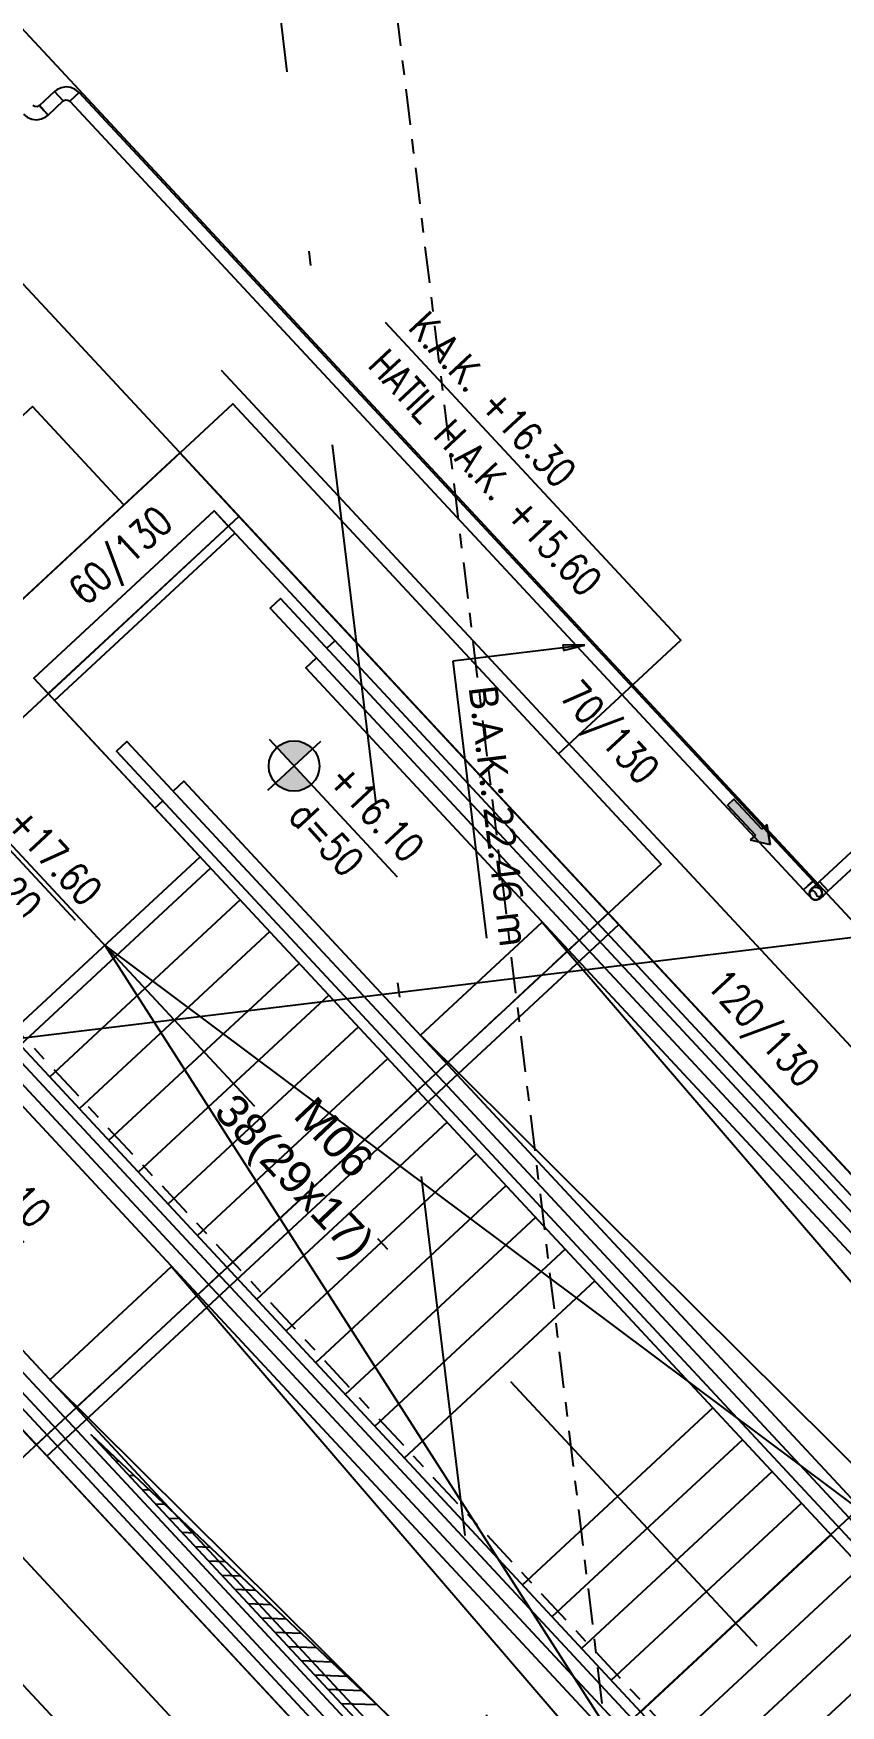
# Model space of a CAD drawing. Header units: millimetres. Extents: x 400382 to 401276, y 4543898 to 4544126.
# Drawn here: x 400478.68 to 400484.27, y 4544016.97 to 4544028.54 of the extents above; entities that cross this region are included whole.
import ezdxf
from ezdxf.enums import TextEntityAlignment as Align

# ---------------------------------------------------------------- set-up
doc = ezdxf.new("R2010")
doc.units = ezdxf.units.MM
for name, pattern in [('AKS', [3, 2.5, -0.25, 0, -0.25]), ('CENTER', [2, 1.25, -0.25, 0.25, -0.25]), ('CONTINU', [0]), ('DASHDOT2', [0.5, 0.25, -0.125, 0, -0.125]), ('HIDDEN', [0.375, 0.25, -0.125])]:
    doc.linetypes.add(name, pattern=pattern)
for name, color, linetype in [('aks prota', 2, 'AKS'), ('boşluk prota', 2, 'Continuous'), ('boşluk taraması prota', 252, 'Continuous'), ('kiriş boyutu prota', 6, 'Continuous'), ('kiriş prota', 6, 'Continuous'), ('kolon tarama prota', 252, 'Continuous'), ('merdiven prota', 2, 'Continuous'), ('not prota', 2, 'Continuous'), ('PRT-AL-TUNEL_EKSENI', 14, 'DASHDOT2'), ('prt-s-taxis', 7, 'Continuous'), ('skesit prota', 7, 'Continuous'), ('st-s_level (kot)', 6, 'Continuous'), ('st-s_levelmark (kot işareti)', 4, 'Continuous'), ('st_s_ölçü', 4, 'Continuous'), ('TARAMA', 8, 'Continuous'), ('temel prota', 6, 'Continuous'), ('tnot prota', 4, 'Continuous')]:
    doc.layers.add(name, color=color, linetype=linetype)
doc.styles.add('OLCU', font='romanstw.shx')
doc.styles.add('PRT-MI-a_Arial', font='Arial.ttf', dxfattribs={"height": 30})
doc.styles.add('Segoe UI Light_1', font='', dxfattribs={"height": 200})
doc.styles.add('TKIRIS', font='romanstw.shx')
doc.styles.add('TNOT', font='romanstw.shx', dxfattribs={"width": 0.8, "height": 250})
doc.styles.get('Segoe UI Light_1').set_extended_font_data('Segoe UI Light')

# ---------------------------------------------------------------- blocks, each defined once
blk = doc.blocks.new('Flow Direction - Flow Direction _25mm_-1035271-_17_70 m  ARA KAT')
at = {"layer": 'TARAMA'}
blk.add_hatch(color=256, dxfattribs=at).paths.add_polyline_path([(0, 0), (-117, -78), (-117, -30), (-400, -30), (-400, 30), (-117, 30), (-117, 78)], flags=0)
for p, q in [((-117, 30), (-400, 30)), ((-400, 30), (-400, -30)), ((-117, 30), (-400, 30)), ((-400, 30), (-400, -30)), ((0, 0), (-117, 78)), ((-117, 78), (-117, 30)), ((-117, 78), (0, 0)), ((-117, 30), (-117, 78)), ((-117, -78), (0, 0)), ((-117, -78), (0, 0)), ((-400, -30), (-117, -30)), ((-117, -30), (-400, -30)), ((-117, -30), (-117, -78)), ((-117, -30), (-117, -78))]:
    blk.add_line(p, q, dxfattribs=at)
blk = doc.blocks.new('17.60 mekanik')
at = {"layer": 'kolon tarama prota'}
blk.add_hatch(color=256, dxfattribs=at).paths.add_polyline_path([(142143.2, 62715.7), (142132.7, 62704.8), (142135.9, 62702.4)], flags=0)
for p, q in [((142373.4, 63498.7), (142373.4, 62723.3)), ((142382.3, 62723.3), (142382.3, 63498.7)), ((142377.8, 62723.3), (142373.4, 62723.3)), ((142373.4, 62723.3), (142377.8, 62723.3)), ((142382.3, 62723.3), (142377.8, 62723.3)), ((142377.8, 62723.3), (142382.3, 62723.3)), ((142370.2, 62720.2), (141625.1, 62720.2)), ((141625.1, 62720.2), (141625.1, 62715.7)), ((141625.1, 62715.7), (141625.1, 62720.2)), ((141625.1, 62720.2), (141625.1, 62711.3)), ((141625.1, 62711.3), (141625.1, 62720.2)), ((141625.1, 62715.7), (141625.1, 62711.3)), ((141625.1, 62711.3), (141625.1, 62715.7)), ((141625.1, 62711.3), (142370.2, 62711.3)), ((142143.2, 62715.7), (142089.2, 62641.4)), ((142143.2, 62715.7), (142132.7, 62704.8)), ((142135.9, 62702.4), (142143.2, 62715.7)), ((142370.2, 62720.2), (142370.2, 62715.7)), ((142370.2, 62715.7), (142370.2, 62720.2)), ((142370.2, 62715.7), (142370.2, 62711.3)), ((142370.2, 62711.3), (142370.2, 62715.7)), ((141613, 62708.1), (141613, 62693.8)), ((141613, 62708.1), (141617.5, 62708.1)), ((141617.5, 62708.1), (141613, 62708.1)), ((141613, 62708.1), (141621.9, 62708.1)), ((141621.9, 62708.1), (141613, 62708.1)), ((141617.5, 62708.1), (141621.9, 62708.1)), ((141621.9, 62708.1), (141617.5, 62708.1)), ((141621.9, 62693.8), (141621.9, 62708.1)), ((142132.7, 62704.8), (142135.9, 62702.4)), ((141613, 62693.8), (141617.5, 62693.8)), ((141617.5, 62693.8), (141613, 62693.8)), ((141621.9, 62693.8), (141613, 62693.8)), ((141613, 62693.8), (141621.9, 62693.8)), ((141617.5, 62693.8), (141621.9, 62693.8)), ((141621.9, 62693.8), (141617.5, 62693.8)), ((142089.2, 62641.4), (142245.3, 62528))]:
    blk.add_line(p, q, dxfattribs=at)
at = {"layer": 'kolon tarama prota', "extrusion": (0, 0, -1)}
for p, q in [((142377.8, 62723.3), (142377.8, 62723.3)), ((142377.8, 62723.3), (142377.8, 62723.3)), ((142370.2, 62715.7), (142370.2, 62715.7)), ((142370.2, 62715.7), (142370.2, 62715.7))]:
    blk.add_line(p, q, dxfattribs=at)
at = {"layer": 'kolon tarama prota', "extrusion": (0, 0, -1), "flags": 128}
for points in [[(-142373.4, 62715.7), (-142373.4, 62716.2), (-142373.4, 62717.6), (-142373.4, 62719.6), (-142373.4, 62722.2), (-142373.4, 62723.3)], [(-142382.3, 62723.3), (-142382.3, 62720.7), (-142382.3, 62718.4), (-142382.3, 62716.7), (-142382.3, 62715.8), (-142382.3, 62715.7)], [(-142377.8, 62720.2), (-142377.4, 62720.2), (-142376, 62720.2), (-142373.9, 62720.2), (-142371.4, 62720.2), (-142370.2, 62720.2)], [(-142370.2, 62711.3), (-142372.9, 62711.3), (-142375.2, 62711.3), (-142376.9, 62711.3), (-142377.7, 62711.3), (-142377.8, 62711.3)], [(-142377.8, 62720.2), (-142375.9, 62719.7), (-142374.3, 62718.4), (-142373.5, 62716.5), (-142373.4, 62715.7)], [(-142373.4, 62715.7), (-142373.9, 62713.8), (-142375.2, 62712.2), (-142377, 62711.4), (-142377.8, 62711.3)], [(-142382.3, 62715.7), (-142381.8, 62717.7), (-142380.5, 62719.3), (-142378.6, 62720.1), (-142377.8, 62720.2)], [(-142377.8, 62711.3), (-142379.8, 62711.8), (-142381.4, 62713.1), (-142382.2, 62714.9), (-142382.3, 62715.7)]]:
    blk.add_lwpolyline(points, dxfattribs=at)
at = {"layer": 'kolon tarama prota', "flags": 128}
for points in [[(141625.1, 62720.2), (141621.7, 62719.7), (141618.7, 62718.3), (141616.1, 62716.1), (141614.2, 62713.3), (141613.2, 62710.1), (141613, 62708.1)], [(141621.9, 62708.1), (141622.4, 62709.8), (141623.6, 62710.9), (141625.1, 62711.3)], [(141613, 62693.8), (141612.6, 62692.2), (141611.3, 62691), (141609.9, 62690.7)], [(141609.9, 62681.8), (141613.2, 62682.2), (141616.3, 62683.6), (141618.9, 62685.8), (141620.7, 62688.6), (141621.8, 62691.8), (141621.9, 62693.8)]]:
    blk.add_lwpolyline(points, dxfattribs=at)
at = {"layer": 'kolon tarama prota', "extrusion": (0, 0, -1)}
for start, end in [(0, 180), (270, 90), (180, 0), (90, 270)]:
    blk.add_arc((-142377.8, 62715.7), 4.44, start, end, dxfattribs=at)
at = {"layer": 'kolon tarama prota'}
for centre, radius, start, end in [((142377.8, 62715.7), 4.44, 144, 324), ((142377.8, 62715.7), 4.45, 324, 144), ((142376.5, 62713.9), 2.22, 54, 234), ((142379.1, 62717.5), 2.22, 234, 54)]:
    blk.add_arc(centre, radius, start, end, dxfattribs=at)
at = {"layer": 'kolon tarama prota', "xscale": 0.1, "yscale": 0.1, "zscale": 0.1}
blk.add_blockref('Flow Direction - Flow Direction _25mm_-1035271-_17_70 m  ARA KAT', (142331.4, 62715.7), dxfattribs=at)
at = {"layer": 'kolon tarama prota', "insert": (142121.3, 62653.4), "char_height": 20, "width": 213.66, "attachment_point": 1, "rotation": 324, "line_spacing_factor": 1.142579, "style": 'Segoe UI Light_1'}
blk.add_mtext('B.A.K.: 22.46 m', dxfattribs=at)
blk = doc.blocks.new('YÜRÜYEN')
at = {"layer": 'st_s_ölçü', "color": 252, "ltscale": 0.1}
blk.add_line((-846.3, 360), (-846.3, 530), dxfattribs=at)
for points in [[(565.7, 360), (-867.3, 360), (-867.3, 530), (565.7, 530)], [(565.7, 522.5), (-791.6, 522.5), (-791.6, 512.7), (565.7, 512.7)], [(-744.6, 530), (-744.6, 522.5)], [(565.7, 502.5), (-744.6, 502.5), (-744.6, 512.7)], [(565.7, 430), (-504.4, 387.5), (-504.4, 502.5), (565.7, 460)], [(565.7, 387.5), (-744.6, 387.5), (-744.6, 377.2)], [(565.7, 367.5), (-791.6, 367.5), (-791.6, 377.2), (565.7, 377.2)], [(-744.6, 360), (-744.6, 367.5)]]:
    blk.add_lwpolyline(points, dxfattribs=at)
blk = doc.blocks.new('PLAN_KOT')
at = {"layer": 'st-s_levelmark (kot işareti)'}
h = blk.add_hatch(color=256, dxfattribs=at)
h.paths.add_polyline_path([(0, 17.5, 0.414214), (-17.5, 0), (0, 0)])
h.paths.add_polyline_path([(17.5, 0), (0, 0), (0, -17.5, 0.414214)])
for p, q in [((0, 25), (0, -25)), ((105, 0), (-25, 0))]:
    blk.add_line(p, q, dxfattribs=at)
blk.add_circle((0, 0), 17.5, dxfattribs=at)
at = {"layer": 'st-s_level (kot)', "color": 6, "style": 'OLCU', "width": 0.8}
for tag, p in [('KOT', (22.7, 9.8)), ('DÖŞEME_KALINLIĞI', (22.7, -27.6))]:
    blk.add_attdef(tag, p, '', height=20, dxfattribs=at)
blk = doc.blocks.new('Stair_Anotation')
at = {"color": 0, "style": 'PRT-MI-a_Arial'}
blk.add_attdef('M.ADI', text='', height=0.2, dxfattribs=at).set_placement((0, 0), align=Align.BOTTOM_CENTER)
blk.add_attdef('BAS.SAYI-(EN-RIHT)', text='', height=0.2, dxfattribs=at).set_placement((0, -0.08), align=Align.TOP_CENTER)

msp = doc.modelspace()

# ---------------------------------------------------------------- hatches: boundary and pattern name
at = {"layer": 'boşluk taraması prota', "ltscale": 2}
h = msp.add_hatch(dxfattribs=at)
h.set_pattern_fill('ANSI31', color=256, scale=0.03, angle=-47.076006, style=0)
h.set_pattern_definition([(357.923994, (399698.27332, 4544254.46579), (0.003450452, 0.095187483), [])])
h.paths.add_polyline_path([(400489.29657, 4544014.79594), (400485.78347, 4544012.50846), (400479.08337, 4544018.84204), (400485.83797, 4544011.57932)])

# ---------------------------------------------------------------- linework, layer by layer
at = {"layer": 'aks prota', "ltscale": 10}
for p, q in [((400517.51063, 4543985.85709), (400404.51506, 4544107.35273)), ((400512.67773, 4543981.36231), (400399.68216, 4544102.85794)), ((400470.47006, 4544005.38483), (400496.00253, 4544029.13095)), ((400460.08387, 4544019.33766), (400488.50922, 4544022.78958))]:
    msp.add_line(p, q, dxfattribs=at)
at = {"layer": 'boşluk prota', "ltscale": 0.05}
msp.add_lwpolyline([(400489.29657, 4544014.79594), (400485.78347, 4544012.50846), (400479.08337, 4544018.84204), (400485.83797, 4544011.57932)], close=True, dxfattribs=at)
at = {"layer": 'kiriş prota', "linetype": 'HIDDEN'}
msp.add_line((400478.70429, 4544018.77241), (400482.65848, 4544022.44996), dxfattribs=at)
at = {"layer": 'kiriş prota'}
msp.add_line((400478.77728, 4544018.69393), (400482.73148, 4544022.37148), dxfattribs=at)
for points in [[(400486.39448, 4544020.19496), (400474.99268, 4544032.45661)], [(400485.5157, 4544019.37781), (400474.1139, 4544031.63946)], [(400476.34233, 4544021.31206), (400487.47283, 4544009.34426)], [(400475.16543, 4544020.81544), (400486.18559, 4544008.96647)]]:
    msp.add_lwpolyline(points, dxfattribs=at)
for points in [[(400479.69667, 4544025.63458), (400480.10528, 4544025.19523), (400476.15109, 4544021.51768), (400475.74247, 4544021.95703)], [(400480.10528, 4544025.19523), (400489.62229, 4544014.96231), (400485.66809, 4544011.28476), (400476.15109, 4544021.51768), (400477.46915, 4544022.74353), (400478.51828, 4544021.61549), (400479.83634, 4544022.84133), (400478.78722, 4544023.96938)]]:
    msp.add_lwpolyline(points, close=True, dxfattribs=at)
at = {"layer": 'merdiven prota', "linetype": 'HIDDEN', "ltscale": 10}
for points in [[(400480.03206, 4544025.12712), (400479.93331, 4544025.2333), (400478.68847, 4544024.07555), (400478.78722, 4544023.96938)], [(400479.90989, 4544022.76225), (400478.59183, 4544021.5364)], [(400480.1142, 4544022.54257), (400478.79613, 4544021.31672)], [(400480.31851, 4544022.3229), (400479.00044, 4544021.09705)], [(400480.52282, 4544022.10322), (400479.20475, 4544020.87737)], [(400480.72712, 4544021.88354), (400479.40906, 4544020.65769)], [(400480.93143, 4544021.66386), (400479.61337, 4544020.43801)], [(400481.13574, 4544021.44419), (400479.81768, 4544020.21834)], [(400481.34005, 4544021.22451), (400480.02198, 4544019.99866)], [(400481.54436, 4544021.00483), (400480.22629, 4544019.77898)], [(400481.74866, 4544020.78515), (400480.4306, 4544019.55931)], [(400481.95297, 4544020.56548), (400480.63491, 4544019.33963)], [(400482.15728, 4544020.3458), (400480.83922, 4544019.11995)], [(400482.36159, 4544020.12612), (400481.04353, 4544018.90027)], [(400482.5659, 4544019.90645), (400481.24783, 4544018.6806)], [(400483.38313, 4544019.02774), (400482.06507, 4544017.80189)], [(400483.58744, 4544018.80806), (400482.26938, 4544017.58221)], [(400483.79175, 4544018.58838), (400482.47368, 4544017.36253)], [(400483.99606, 4544018.3687), (400482.67799, 4544017.14285)], [(400484.20036, 4544018.14903), (400482.8823, 4544016.92318)], [(400484.40467, 4544017.92935), (400483.08661, 4544016.7035)], [(400484.60898, 4544017.70967), (400483.29092, 4544016.48382)], [(400484.81329, 4544017.48999), (400483.49522, 4544016.26415)]]:
    msp.add_lwpolyline(points, dxfattribs=at)
at = {"layer": 'merdiven prota', "color": 4}
msp.add_lwpolyline([(400491.29218, 4544013.1668), (400479.17731, 4544022.22841), (400487.33798, 4544009.48925)], dxfattribs=at)
at = {"layer": 'not prota', "ltscale": 0.1}
for points in [[(400482.31609, 4544023.5523), (400483.16204, 4544024.33906), (400481.11896, 4544026.53584)], [(400479.31068, 4544025.2756), (400478.67853, 4544025.9553), (400476.48175, 4544023.91222)]]:
    msp.add_lwpolyline(points, dxfattribs=at)
at = {"layer": 'PRT-AL-TUNEL_EKSENI', "ltscale": 10}
for p, q in [((400402.09861, 4544105.10534), (400515.09418, 4543983.6097)), ((400484.74323, 4543992.83194), (400471.40995, 4544102.62669))]:
    msp.add_line(p, q, dxfattribs=at)
at = {"layer": 'skesit prota', "linetype": 'CENTER', "ltscale": 0.2}
for points in [[(400398.29358, 4544107.95855), (400511.87586, 4543985.83206)], [(400471.97693, 4544104.59036), (400486.28628, 4543986.75803)]]:
    msp.add_lwpolyline(points, dxfattribs=at)
at = {"layer": 'temel prota', "color": 5}
msp.add_line((400483.02461, 4544022.79047), (400478.33816, 4544018.4319), dxfattribs=at)
for points in [[(400478.33816, 4544018.4319), (400475.37635, 4544021.61652), (400480.06279, 4544025.97509), (400483.02461, 4544022.79047)], [(400478.70429, 4544018.77241), (400476.15109, 4544021.51768), (400480.10528, 4544025.19523), (400482.65848, 4544022.44996)]]:
    msp.add_lwpolyline(points, dxfattribs=at)

# ---------------------------------------------------------------- block references
at = {"xscale": 0.01, "yscale": 0.01, "zscale": 0.01, "rotation": 312.9239939588403}
for p in [(400481.9588, 4544015.27308), (400479.3959, 4544012.88948)]:
    msp.add_blockref('YÜRÜYEN', p, dxfattribs=at)
at = {"layer": 'merdiven prota', "xscale": 0.01, "yscale": 0.01, "zscale": 0.01, "rotation": 312.9239939588403}
msp.add_blockref('17.60 mekanik', (399055.2216, 4544638.04734), dxfattribs=at)
at = {"layer": 'prt-s-taxis'}
ref = msp.add_blockref('Stair_Anotation', (400480.64004, 4544020.76945), dxfattribs=dict(at, xscale=-1.125, yscale=1.125, zscale=1.125, rotation=313.4729572132973))
ref.add_attrib('M.ADI', 'M06', dxfattribs={"layer": '0', "color": 0, "height": 0.225, "rotation": 313.472957, "style": 'PRT-MI-a_Arial'}).set_placement((400480.63381, 4544020.77602), align=Align.BOTTOM_CENTER)
ref.add_attrib('BAS.SAYI-(EN-RIHT)', '38(29x17)', dxfattribs={"layer": '0', "color": 0, "height": 0.225, "rotation": 313.472957, "style": 'PRT-MI-a_Arial'}).set_placement((400480.57346, 4544020.70886), align=Align.TOP_CENTER)
at = {"layer": 'st-s_level (kot)', "linetype": 'CONTINU', "ltscale": 0.1, "xscale": 0.01, "yscale": 0.01, "zscale": 0.01, "rotation": 312.9239939588403}
for p, values in [((400480.48664, 4544023.46854), {'KOT': '+16.10', 'DÖŞEME_KALINLIĞI': 'd=50'}), ((400478.26001, 4544023.16769), {'KOT': '+17.60', 'DÖŞEME_KALINLIĞI': 'd=20'}), ((400477.90644, 4544020.9406), {'KOT': '+16.10', 'DÖŞEME_KALINLIĞI': 'd=50'})]:
    msp.add_blockref('PLAN_KOT', p, dxfattribs=at).add_auto_attribs(values)

# ---------------------------------------------------------------- texts
at = {"layer": 'kiriş boyutu prota', "ltscale": 0.05, "style": 'TKIRIS', "width": 0.8}
for s, rotation, p in [('60/130', 42.506034, (400479.59354, 4544025.20856)), ('70/130', 312.506034, (400482.9531, 4544023.39455)), ('120/130', 312.506034, (400484.06181, 4544021.29771))]:
    msp.add_text(s, height=0.2, rotation=rotation, dxfattribs=at).set_placement(p, align=Align.MIDDLE_RIGHT)
at = {"layer": 'tnot prota', "style": 'TNOT', "width": 0.8}
for s, p in [('K.A.K. +16.30', (400481.34122, 4544026.56263)), ('HATIL H.A.K. +15.60', (400481.06223, 4544026.30316))]:
    msp.add_text(s, height=0.2, rotation=312.923994, dxfattribs=at).set_placement(p, align=Align.MIDDLE_LEFT)

doc.saveas('drawing.dxf')
